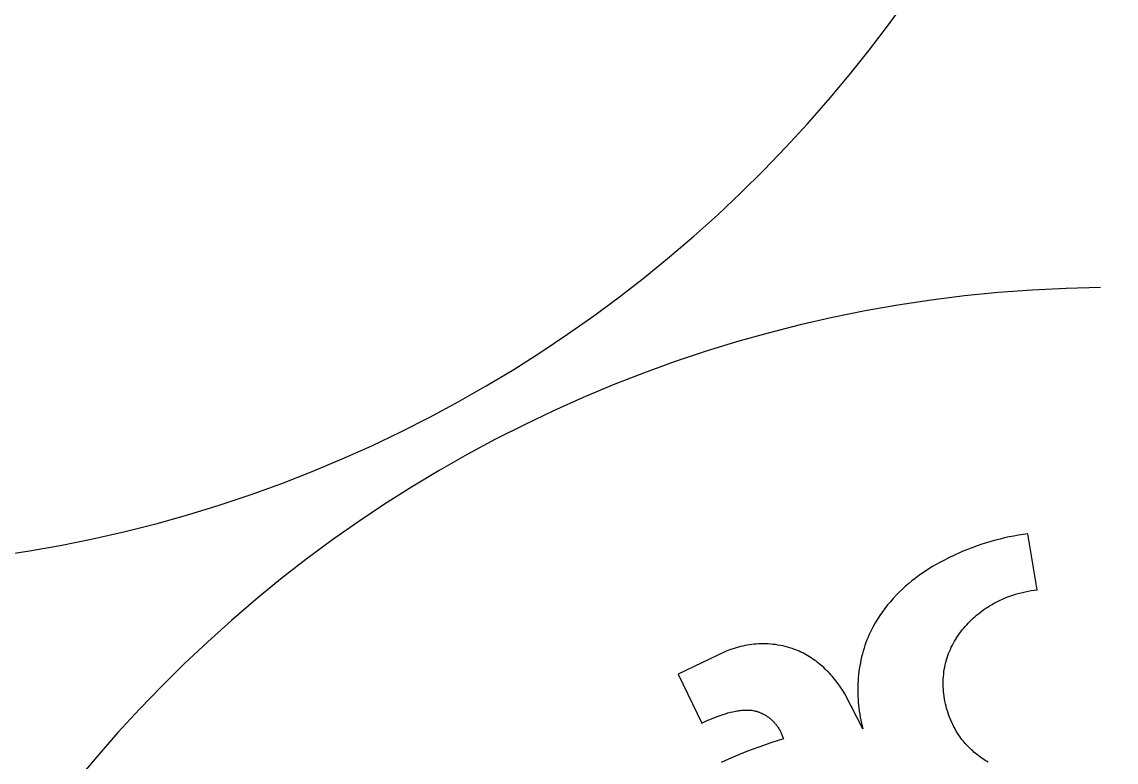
# Model space of a CAD drawing. Extents: x -2485 to -2143, y -68 to 535.
# Drawn here: x -2312.13 to -2277.07, y 215.11 to 238.82 of the extents above; entities that cross this region are included whole.
import ezdxf

# ---------------------------------------------------------------- set-up
doc = ezdxf.new("R2010")
doc.units = 0
doc.layers.add('Contorno', color=5, linetype='Continuous', true_color=0x0000ff)
doc.layers.add('Linha', color=1, linetype='Continuous')

msp = doc.modelspace()

# ---------------------------------------------------------------- linework, layer by layer
at = {"layer": 'Contorno'}
for centre, start, end in [((-2318.945, 264.293), 270.6662, 89.3338), ((-2277.071, 187.311), 90.6662, 269.3338)]:
    msp.add_arc(centre, 43, start, end, dxfattribs=at)
at = {"layer": 'Linha'}
msp.add_lwpolyline([(-2281.171, 215.102), (-2281.219, 215.131), (-2281.266, 215.16), (-2281.313, 215.191), (-2281.36, 215.222), (-2281.406, 215.254), (-2281.451, 215.287), (-2281.495, 215.321), (-2281.539, 215.355), (-2281.583, 215.391), (-2281.625, 215.427), (-2281.667, 215.464), (-2281.708, 215.502), (-2281.749, 215.54), (-2281.788, 215.58), (-2281.827, 215.62), (-2281.865, 215.661), (-2281.903, 215.703), (-2281.939, 215.745), (-2281.975, 215.788), (-2282.01, 215.832), (-2282.044, 215.877), (-2282.077, 215.923), (-2282.109, 215.969), (-2282.152, 216.034), (-2282.193, 216.101), (-2282.232, 216.168), (-2282.269, 216.237), (-2282.305, 216.307), (-2282.339, 216.378), (-2282.37, 216.451), (-2282.4, 216.524), (-2282.428, 216.597), (-2282.454, 216.672), (-2282.478, 216.747), (-2282.501, 216.823), (-2282.521, 216.9), (-2282.539, 216.977), (-2282.555, 217.055), (-2282.569, 217.132), (-2282.581, 217.211), (-2282.591, 217.289), (-2282.599, 217.368), (-2282.605, 217.447), (-2282.609, 217.526), (-2282.61, 217.604), (-2282.61, 217.683), (-2282.607, 217.762), (-2282.602, 217.84), (-2282.595, 217.918), (-2282.586, 217.996), (-2282.575, 218.073), (-2282.561, 218.15), (-2282.545, 218.226), (-2282.527, 218.302), (-2282.507, 218.377), (-2282.485, 218.447), (-2282.462, 218.516), (-2282.437, 218.584), (-2282.41, 218.651), (-2282.381, 218.718), (-2282.351, 218.784), (-2282.318, 218.849), (-2282.284, 218.913), (-2282.248, 218.977), (-2282.211, 219.039), (-2282.172, 219.101), (-2282.131, 219.162), (-2282.089, 219.222), (-2282.046, 219.28), (-2282.001, 219.338), (-2281.954, 219.395), (-2281.907, 219.451), (-2281.858, 219.506), (-2281.808, 219.559), (-2281.756, 219.612), (-2281.704, 219.664), (-2281.65, 219.714), (-2281.595, 219.763), (-2281.539, 219.811), (-2281.483, 219.858), (-2281.425, 219.903), (-2281.366, 219.947), (-2281.307, 219.99), (-2281.246, 220.032), (-2281.185, 220.072), (-2281.123, 220.111), (-2281.061, 220.148), (-2280.976, 220.196), (-2280.89, 220.242), (-2280.802, 220.285), (-2280.714, 220.326), (-2280.625, 220.364), (-2280.535, 220.399), (-2280.444, 220.433), (-2280.353, 220.463), (-2280.261, 220.492), (-2280.168, 220.518), (-2280.074, 220.541), (-2279.98, 220.563), (-2279.886, 220.582), (-2279.791, 220.598), (-2279.696, 220.613), (-2279.601, 220.625), (-2279.895, 222.419), (-2280.045, 222.399), (-2280.195, 222.375), (-2280.344, 222.349), (-2280.493, 222.32), (-2280.642, 222.287), (-2280.79, 222.252), (-2280.937, 222.214), (-2281.083, 222.173), (-2281.229, 222.129), (-2281.374, 222.083), (-2281.519, 222.033), (-2281.662, 221.981), (-2281.805, 221.927), (-2281.946, 221.87), (-2282.087, 221.81), (-2282.226, 221.747), (-2282.473, 221.63), (-2282.594, 221.568), (-2282.714, 221.504), (-2282.833, 221.437), (-2282.951, 221.369), (-2283.067, 221.298), (-2283.181, 221.224), (-2283.294, 221.149), (-2283.405, 221.07), (-2283.514, 220.989), (-2283.613, 220.912), (-2283.714, 220.828), (-2283.817, 220.737), (-2283.919, 220.644), (-2284.019, 220.548), (-2284.116, 220.449), (-2284.211, 220.348), (-2284.303, 220.245), (-2284.392, 220.139), (-2284.478, 220.03), (-2284.561, 219.919), (-2284.64, 219.805), (-2284.716, 219.689), (-2284.788, 219.57), (-2284.856, 219.449), (-2284.889, 219.387), (-2284.92, 219.325), (-2284.951, 219.262), (-2284.98, 219.198), (-2285.018, 219.111), (-2285.054, 219.023), (-2285.087, 218.934), (-2285.119, 218.844), (-2285.149, 218.753), (-2285.176, 218.662), (-2285.202, 218.569), (-2285.225, 218.476), (-2285.247, 218.382), (-2285.266, 218.287), (-2285.284, 218.192), (-2285.299, 218.096), (-2285.312, 218), (-2285.324, 217.904), (-2285.333, 217.807), (-2285.34, 217.71), (-2285.345, 217.613), (-2285.349, 217.515), (-2285.35, 217.418), (-2285.349, 217.32), (-2285.346, 217.223), (-2285.341, 217.125), (-2285.335, 217.028), (-2285.326, 216.931), (-2285.315, 216.834), (-2285.302, 216.737), (-2285.287, 216.641), (-2285.27, 216.546), (-2285.251, 216.45), (-2285.23, 216.356), (-2285.207, 216.262), (-2285.182, 216.168), (-2285.766, 217.294), (-2285.831, 217.401), (-2285.9, 217.506), (-2285.973, 217.61), (-2286.05, 217.711), (-2286.13, 217.809), (-2286.172, 217.858), (-2286.214, 217.905), (-2286.258, 217.952), (-2286.302, 217.998), (-2286.347, 218.043), (-2286.393, 218.088), (-2286.439, 218.131), (-2286.487, 218.174), (-2286.535, 218.216), (-2286.584, 218.256), (-2286.634, 218.296), (-2286.684, 218.335), (-2286.735, 218.372), (-2286.787, 218.408), (-2286.84, 218.444), (-2286.893, 218.478), (-2286.947, 218.511), (-2287.002, 218.542), (-2287.057, 218.573), (-2287.113, 218.602), (-2287.17, 218.63), (-2287.227, 218.656), (-2287.299, 218.687), (-2287.373, 218.716), (-2287.447, 218.743), (-2287.522, 218.767), (-2287.597, 218.789), (-2287.674, 218.81), (-2287.75, 218.828), (-2287.828, 218.843), (-2287.905, 218.857), (-2287.983, 218.869), (-2288.062, 218.878), (-2288.14, 218.885), (-2288.219, 218.891), (-2288.298, 218.894), (-2288.377, 218.895), (-2288.456, 218.893), (-2288.528, 218.891), (-2288.601, 218.886), (-2288.673, 218.88), (-2288.746, 218.872), (-2288.818, 218.862), (-2288.889, 218.851), (-2288.961, 218.837), (-2289.032, 218.823), (-2289.103, 218.807), (-2289.173, 218.789), (-2289.243, 218.769), (-2289.312, 218.748), (-2289.381, 218.726), (-2289.449, 218.702), (-2289.517, 218.677), (-2289.584, 218.65), (-2291.099, 217.923), (-2290.346, 216.354), (-2290.283, 216.386), (-2290.219, 216.417), (-2290.155, 216.447), (-2290.09, 216.475), (-2289.957, 216.528), (-2289.822, 216.577), (-2289.666, 216.631), (-2289.587, 216.656), (-2289.507, 216.679), (-2289.427, 216.701), (-2289.347, 216.721), (-2289.266, 216.738), (-2289.225, 216.745), (-2289.185, 216.752), (-2289.144, 216.758), (-2289.104, 216.763), (-2289.064, 216.767), (-2289.024, 216.771), (-2288.983, 216.773), (-2288.943, 216.774), (-2288.903, 216.774), (-2288.864, 216.773), (-2288.824, 216.771), (-2288.785, 216.768), (-2288.745, 216.764), (-2288.706, 216.758), (-2288.668, 216.751), (-2288.648, 216.747), (-2288.629, 216.742), (-2288.61, 216.738), (-2288.591, 216.733), (-2288.572, 216.727), (-2288.553, 216.721), (-2288.53, 216.714), (-2288.507, 216.706), (-2288.485, 216.697), (-2288.462, 216.688), (-2288.44, 216.678), (-2288.418, 216.668), (-2288.396, 216.657), (-2288.374, 216.646), (-2288.352, 216.635), (-2288.331, 216.623), (-2288.31, 216.61), (-2288.289, 216.597), (-2288.268, 216.584), (-2288.247, 216.57), (-2288.227, 216.555), (-2288.207, 216.541), (-2288.187, 216.526), (-2288.168, 216.51), (-2288.149, 216.494), (-2288.13, 216.478), (-2288.111, 216.462), (-2288.093, 216.445), (-2288.075, 216.427), (-2288.058, 216.41), (-2288.04, 216.392), (-2288.023, 216.374), (-2288.007, 216.355), (-2287.991, 216.336), (-2287.975, 216.317), (-2287.96, 216.298), (-2287.945, 216.278), (-2287.93, 216.258), (-2287.914, 216.235), (-2287.898, 216.211), (-2287.882, 216.187), (-2287.868, 216.162), (-2287.853, 216.137), (-2287.84, 216.112), (-2287.827, 216.087), (-2287.814, 216.061), (-2287.802, 216.035), (-2287.791, 216.009), (-2287.78, 215.983), (-2287.769, 215.956), (-2287.76, 215.929), (-2287.75, 215.903), (-2287.742, 215.875), (-2287.733, 215.848), (-2288.138, 215.719), (-2288.516, 215.589), (-2288.886, 215.451), (-2289.269, 215.296), (-2289.495, 215.199), (-2289.729, 215.094)], dxfattribs=at)

doc.saveas('drawing.dxf')
